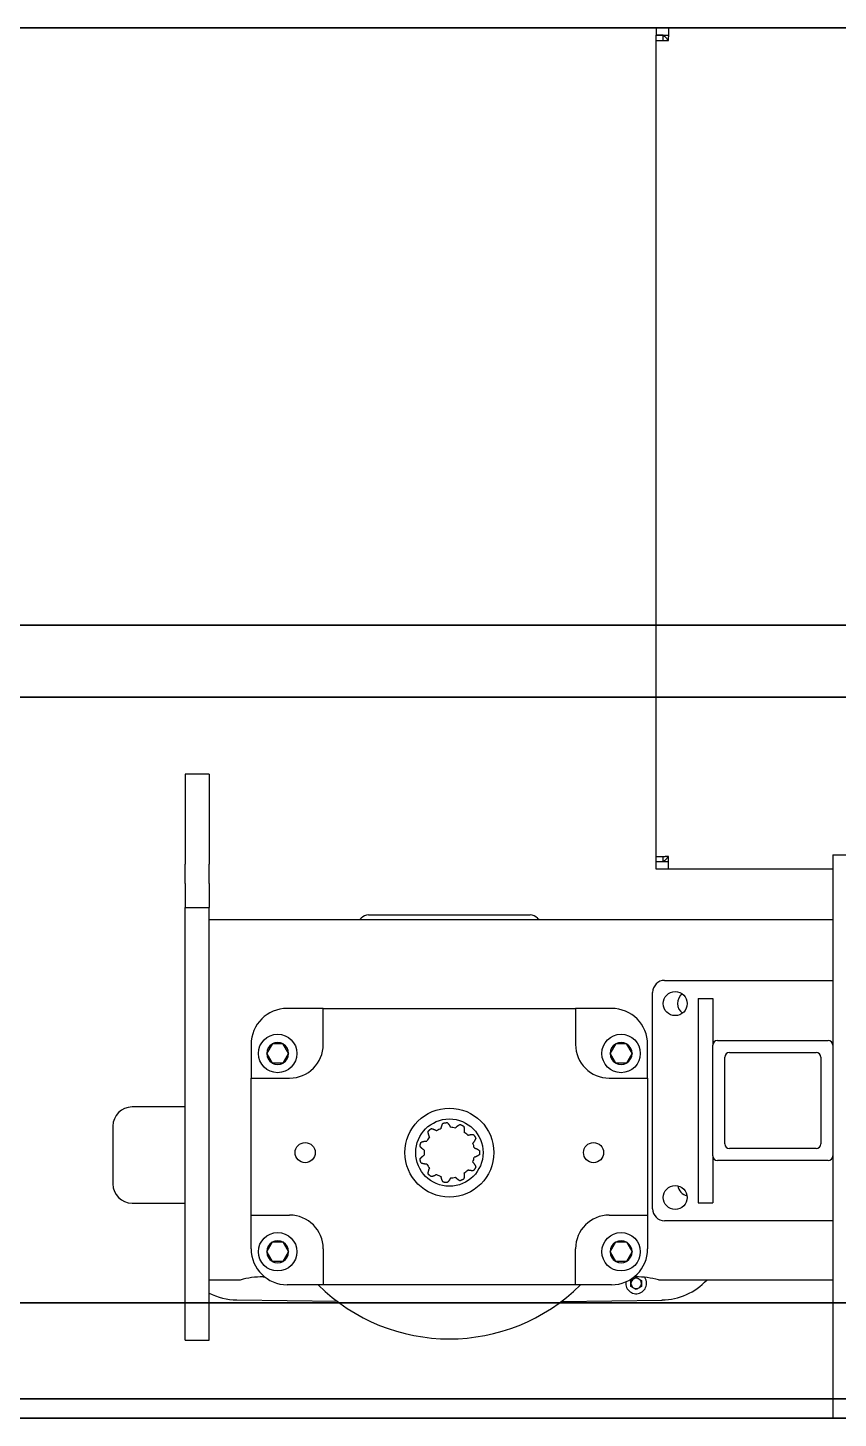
# Model space of a CAD drawing. Extents: x -599358 to 2865263, y -1062760 to 486533.
# Drawn here: x 1913921 to 1914287, y -664039 to -663410 of the extents above; entities that cross this region are included whole.
import ezdxf

# ---------------------------------------------------------------- set-up
doc = ezdxf.new("R2010")
doc.units = 0
doc.linetypes.add('DASH', pattern=[0.35, 0.25, -0.1])
for name, color, linetype in [('A-LIN-V', 9, 'Continuous'), ('N010122-0000118_', 7, 'Continuous'), ('N040301-0000177_', 7, 'Continuous'), ('N040413-0000113_', 7, 'Continuous'), ('N080101-0000117', 7, 'Continuous'), ('N080101-0000135', 7, 'Continuous'), ('N080101-0000141', 7, 'Continuous'), ('N090101-0000018_', 7, 'Continuous'), ('N090104-0000007_', 7, 'Continuous'), ('主', 7, 'Continuous'), ('主梁佹爮鏉', 7, 'Continuous'), ('取电臂1', 7, 'Continuous'), ('取电臂2', 7, 'Continuous'), ('取电臂配件1', 7, 'Continuous')]:
    doc.layers.add(name, color=color, linetype=linetype)

# ---------------------------------------------------------------- blocks, each defined once
blk = doc.blocks.new('23423wer')
at = {"color": 1, "linetype": 'DASH'}
blk.add_line((-1667421.02, 542339.9), (-1674651.93, 542339.9), dxfattribs=at)
at = {"layer": 'A-LIN-V', "color": 1}
for p, q in [((-1674651.93, 542141.1), (-1670089.58, 542141.1)), ((-1671851.37, 542117.1), (-1674651.93, 542117.1)), ((-1667588.3, 541915.5), (-1674651.93, 541915.5)), ((-1674651.93, 541883.5), (-1672256.29, 541883.5)), ((-1668701.94, 541877.1), (-1674651.93, 541877.1))]:
    blk.add_line(p, q, dxfattribs=at)
at = {"layer": 'N010122-0000118_', "color": 1, "linetype": 'Continuous'}
for p, q in [((-1672921.76, 542001.64), (-1672923.54, 541998.56)), ((-1672921.76, 542001.64), (-1672921.73, 542001.7)), ((-1672921.73, 542001.7), (-1672921.65, 542001.7)), ((-1672918.1, 542001.7), (-1672921.65, 542001.7)), ((-1672918.1, 542001.7), (-1672918.03, 542001.7)), ((-1672918.03, 542001.7), (-1672918, 542001.64)), ((-1672916.22, 541998.56), (-1672918, 542001.64)), ((-1672807.45, 542001.64), (-1672809.22, 541998.56)), ((-1672807.45, 542001.64), (-1672807.41, 542001.7)), ((-1672807.41, 542001.7), (-1672807.34, 542001.7)), ((-1672803.79, 542001.7), (-1672807.34, 542001.7)), ((-1672803.79, 542001.7), (-1672803.72, 542001.7)), ((-1672803.72, 542001.7), (-1672803.68, 542001.64)), ((-1672801.9, 541998.56), (-1672803.68, 542001.64)), ((-1672923.57, 541998.5), (-1672923.54, 541998.56)), ((-1672923.54, 541998.44), (-1672923.57, 541998.5)), ((-1672923.54, 541998.44), (-1672921.76, 541995.36)), ((-1672921.73, 541995.3), (-1672921.76, 541995.36)), ((-1672921.65, 541995.3), (-1672921.73, 541995.3)), ((-1672918.03, 541995.3), (-1672918.1, 541995.3)), ((-1672918, 541995.36), (-1672918.03, 541995.3)), ((-1672918, 541995.36), (-1672916.22, 541998.44)), ((-1672916.22, 541998.56), (-1672916.18, 541998.5)), ((-1672916.18, 541998.5), (-1672916.22, 541998.44)), ((-1672809.26, 541998.5), (-1672809.22, 541998.56)), ((-1672809.22, 541998.44), (-1672809.26, 541998.5)), ((-1672809.22, 541998.44), (-1672807.45, 541995.36)), ((-1672807.41, 541995.3), (-1672807.45, 541995.36)), ((-1672807.34, 541995.3), (-1672807.41, 541995.3)), ((-1672803.72, 541995.3), (-1672803.79, 541995.3)), ((-1672803.68, 541995.36), (-1672803.72, 541995.3)), ((-1672803.68, 541995.36), (-1672801.9, 541998.44)), ((-1672801.9, 541998.56), (-1672801.87, 541998.5)), ((-1672801.87, 541998.5), (-1672801.9, 541998.44)), ((-1672921.76, 541935.64), (-1672923.54, 541932.56)), ((-1672921.76, 541935.64), (-1672921.73, 541935.7)), ((-1672921.73, 541935.7), (-1672921.65, 541935.7)), ((-1672918.1, 541935.7), (-1672921.65, 541935.7)), ((-1672918.1, 541935.7), (-1672918.03, 541935.7)), ((-1672918.03, 541935.7), (-1672918, 541935.64)), ((-1672916.22, 541932.56), (-1672918, 541935.64)), ((-1672807.45, 541935.64), (-1672809.22, 541932.56)), ((-1672807.45, 541935.64), (-1672807.41, 541935.7)), ((-1672807.41, 541935.7), (-1672807.34, 541935.7)), ((-1672803.79, 541935.7), (-1672807.34, 541935.7)), ((-1672803.79, 541935.7), (-1672803.72, 541935.7)), ((-1672803.72, 541935.7), (-1672803.68, 541935.64)), ((-1672801.9, 541932.56), (-1672803.68, 541935.64)), ((-1672923.57, 541932.5), (-1672923.54, 541932.56)), ((-1672923.54, 541932.44), (-1672923.57, 541932.5)), ((-1672923.54, 541932.44), (-1672921.76, 541929.36)), ((-1672918, 541929.36), (-1672916.22, 541932.44)), ((-1672916.22, 541932.56), (-1672916.18, 541932.5)), ((-1672916.18, 541932.5), (-1672916.22, 541932.44)), ((-1672809.26, 541932.5), (-1672809.22, 541932.56)), ((-1672809.22, 541932.44), (-1672809.26, 541932.5)), ((-1672809.22, 541932.44), (-1672807.45, 541929.36)), ((-1672803.68, 541929.36), (-1672801.9, 541932.44)), ((-1672801.9, 541932.56), (-1672801.87, 541932.5)), ((-1672801.87, 541932.5), (-1672801.9, 541932.44)), ((-1672921.73, 541929.3), (-1672921.76, 541929.36)), ((-1672921.65, 541929.3), (-1672921.73, 541929.3)), ((-1672918.03, 541929.3), (-1672918.1, 541929.3)), ((-1672918, 541929.36), (-1672918.03, 541929.3)), ((-1672807.41, 541929.3), (-1672807.45, 541929.36)), ((-1672807.34, 541929.3), (-1672807.41, 541929.3)), ((-1672803.72, 541929.3), (-1672803.79, 541929.3)), ((-1672803.68, 541929.36), (-1672803.72, 541929.3))]:
    blk.add_line(p, q, dxfattribs=at)
for centre in [(-1672919.88, 541998.5), (-1672805.56, 541998.5), (-1672919.88, 541932.5), (-1672805.56, 541932.5)]:
    blk.add_circle(centre, 6.4, dxfattribs=at)
for centre, radius, start, end in [((-1672919.88, 541998.5), 3.66, 120.9642, 179.0358), ((-1672919.88, 541998.5), 3.66, 60.9642, 119.0358), ((-1672919.88, 541998.5), 3.66, 0.9642, 59.0358), ((-1672805.56, 541998.5), 3.66, 120.9642, 179.0358), ((-1672805.56, 541998.5), 3.66, 60.9642, 119.0358), ((-1672805.56, 541998.5), 3.66, 0.9642, 59.0358), ((-1672919.88, 541998.5), 3.66, 180.9642, 239.0358), ((-1672919.88, 541998.5), 3.66, 240.9642, 299.0358), ((-1672919.88, 541118.05), 877.25, 89.88398, 90.11602), ((-1672919.88, 541998.5), 3.66, 300.9642, 359.0358), ((-1672805.56, 541998.5), 3.66, 180.9642, 239.0358), ((-1672805.56, 541998.5), 3.66, 240.9642, 299.0358), ((-1672805.56, 541118.05), 877.25, 89.88398, 90.11602), ((-1672805.56, 541998.5), 3.66, 300.9642, 359.0358), ((-1672919.88, 541932.5), 3.66, 120.9642, 179.0358), ((-1672919.88, 541932.5), 3.66, 60.9642, 119.0358), ((-1672919.88, 541932.5), 3.66, 0.9642, 59.0358), ((-1672805.56, 541932.5), 3.66, 120.9642, 179.0358), ((-1672805.56, 541932.5), 3.66, 60.9642, 119.0358), ((-1672805.56, 541932.5), 3.66, 0.9642, 59.0358), ((-1672919.88, 541932.5), 3.66, 180.9642, 239.0358), ((-1672919.88, 541932.5), 3.66, 300.9642, 359.0358), ((-1672805.56, 541932.5), 3.66, 180.9642, 239.0358), ((-1672805.56, 541932.5), 3.66, 300.9642, 359.0358), ((-1672919.88, 541932.5), 3.66, 240.9642, 299.0358), ((-1672919.88, 541052.05), 877.25, 89.88398, 90.11602), ((-1672805.56, 541932.5), 3.66, 240.9642, 299.0358), ((-1672805.56, 541052.05), 877.25, 89.88398, 90.11602)]:
    blk.add_arc(centre, radius, start, end, dxfattribs=at)
at = {"layer": 'N040301-0000177_', "color": 1, "linetype": 'Continuous'}
for p, q in [((-1672950.72, 542091.5), (-1672950.72, 542061.5)), ((-1672942.72, 542091.5), (-1672950.72, 542091.5)), ((-1672942.72, 542091.5), (-1672942.72, 542061.5)), ((-1672950.72, 542055.1), (-1672950.72, 542061.5)), ((-1672942.72, 542055.1), (-1672942.72, 542061.5)), ((-1672950.72, 542055.1), (-1672950.72, 542047.1)), ((-1672942.72, 542055.1), (-1672942.72, 542047.1)), ((-1672950.72, 542039.1), (-1672950.72, 542047.1)), ((-1672950.72, 542047.1), (-1672942.72, 542047.1)), ((-1672942.72, 542039.1), (-1672942.72, 542047.1)), ((-1672950.72, 541911.1), (-1672950.72, 542039.1)), ((-1672942.72, 542035.53), (-1672942.72, 542039.1)), ((-1672942.72, 541911.1), (-1672942.72, 541930.67)), ((-1672950.72, 541903.1), (-1672950.72, 541911.1)), ((-1672942.72, 541903.1), (-1672942.72, 541911.1)), ((-1672950.72, 541903.1), (-1672942.72, 541903.1))]:
    blk.add_line(p, q, dxfattribs=at)
at = {"layer": 'N040413-0000113_', "color": 1, "linetype": 'Continuous'}
for p, q in [((-1672942.72, 542043.1), (-1672735.06, 542043.1)), ((-1672942.72, 542027.1), (-1672942.72, 542035.53)), ((-1672942.72, 541939.1), (-1672942.72, 542027.1)), ((-1672942.72, 541930.67), (-1672942.72, 541939.1)), ((-1672942.72, 541923.1), (-1672932.35, 541923.1)), ((-1672924.72, 541924.11), (-1672924.19, 541924.11)), ((-1672801.25, 541924.11), (-1672800.72, 541924.11)), ((-1672793.09, 541923.1), (-1672735.06, 541923.1))]:
    blk.add_line(p, q, dxfattribs=at)
for centre, radius, start, end in [((-1672782.72, 542015.1), 4.04, 127.2712, 232.8194), ((-1672782.72, 541955.1), 4.04, 188.8118, 257.672), ((-1672925.18, 541898.33), 25.78, 88.9683, 106.1394), ((-1672800.26, 541898.28), 25.84, 73.8783, 91.014)]:
    blk.add_arc(centre, radius, start, end, dxfattribs=at)
at = {"layer": 'N080101-0000117', "color": 1, "linetype": 'Continuous'}
for p, q in [((-1672950.72, 541980.7), (-1672968.32, 541980.7)), ((-1672974.72, 541974.3), (-1672974.72, 541955.1)), ((-1672968.32, 541948.7), (-1672950.72, 541948.7))]:
    blk.add_line(p, q, dxfattribs=at)
for centre, start, end in [((-1672968.32, 541974.3), 90, 180), ((-1672968.32, 541955.1), 180, 270)]:
    blk.add_arc(centre, 6.4, start, end, dxfattribs=at)
at = {"layer": 'N080101-0000135', "color": 1, "linetype": 'Continuous'}
for p, q in [((-1672793.92, 542339.9), (-1672793.92, 542337.5)), ((-1672793.92, 542339.9), (-1672789.73, 542339.9)), ((-1672789.73, 542339.9), (-1672789.73, 542336.91)), ((-1672789.73, 542339.9), (-1672278.11, 542339.9)), ((-1672791.52, 542337.5), (-1672793.92, 542337.5)), ((-1672793.92, 542337.5), (-1672789.73, 542337.5)), ((-1672793.92, 542335.71), (-1672793.92, 542337.5)), ((-1672793.92, 542335.71), (-1672790.93, 542335.71)), ((-1672793.92, 542064.09), (-1672793.92, 542335.71)), ((-1672791.52, 542335.71), (-1672791.52, 542337.5)), ((-1672790.93, 542336.91), (-1672789.73, 542335.71)), ((-1672789.73, 542335.71), (-1672790.93, 542336.91)), ((-1672790.93, 542335.71), (-1672789.73, 542335.71)), ((-1672789.73, 542335.71), (-1672789.73, 542336.91)), ((-1672793.92, 542064.09), (-1672790.93, 542064.09)), ((-1672793.92, 542062.3), (-1672793.92, 542064.09)), ((-1672791.52, 542062.3), (-1672793.92, 542062.3)), ((-1672793.92, 542059.9), (-1672793.92, 542062.3)), ((-1672789.73, 542062.3), (-1672793.92, 542062.3)), ((-1672789.73, 542059.9), (-1672793.92, 542059.9)), ((-1672791.52, 542062.3), (-1672791.52, 542064.09)), ((-1672790.93, 542062.89), (-1672789.73, 542064.09)), ((-1672789.73, 542064.09), (-1672790.93, 542064.09)), ((-1672790.93, 542062.89), (-1672789.73, 542064.09)), ((-1672789.73, 542062.89), (-1672789.73, 542064.09)), ((-1672789.73, 542059.9), (-1672789.73, 542062.89)), ((-1672735.06, 542059.9), (-1672789.73, 542059.9))]:
    blk.add_line(p, q, dxfattribs=at)
for points in [[(-1672790.93, 542336.91), (-1672791.09, 542337.01), (-1672791.24, 542337.1), (-1672791.46, 542337.3), (-1672791.52, 542337.39), (-1672791.52, 542337.49)], [(-1672791.51, 542337.5), (-1672791.42, 542337.5), (-1672791.32, 542337.43), (-1672791.13, 542337.22), (-1672791.03, 542337.06), (-1672790.93, 542336.91)], [(-1672791.52, 542062.3), (-1672791.52, 542062.4), (-1672791.46, 542062.5), (-1672791.24, 542062.69), (-1672791.09, 542062.79), (-1672790.93, 542062.89)], [(-1672790.93, 542062.89), (-1672791.03, 542062.73), (-1672791.13, 542062.58), (-1672791.32, 542062.36), (-1672791.42, 542062.3), (-1672791.51, 542062.3)]]:
    blk.add_open_spline(points, degree=3, knots=[0, 0, 0, 0, 0.5, 0.5, 1, 1, 1, 1], dxfattribs=at)
at = {"layer": 'N080101-0000141', "color": 1, "linetype": 'Continuous'}
for p, q in [((-1672892.56, 542043.1), (-1672892.06, 542043.59)), ((-1672889.62, 542044.61), (-1672882.03, 542044.61)), ((-1672882.03, 542044.61), (-1672843.41, 542044.61)), ((-1672843.41, 542044.61), (-1672835.82, 542044.61)), ((-1672833.38, 542043.59), (-1672832.88, 542043.1)), ((-1672802.27, 541922.97), (-1672800.54, 541923.96)), ((-1672802.27, 541920.97), (-1672802.27, 541922.97)), ((-1672800.54, 541923.96), (-1672798.81, 541922.97)), ((-1672798.81, 541922.97), (-1672798.81, 541920.97)), ((-1672899.99, 541915.95), (-1672933.5, 541916.44)), ((-1672825.45, 541915.95), (-1672791.94, 541916.44)), ((-1672800.54, 541919.98), (-1672802.27, 541920.97)), ((-1672798.81, 541920.97), (-1672800.54, 541919.98))]:
    blk.add_line(p, q, dxfattribs=at)
for centre, radius, start, end in [((-1672889.62, 542041.15), 3.45, 90, 135), ((-1672835.82, 542041.15), 3.45, 45, 90), ((-1672800.54, 541921.97), 3.45, 171.4397, 0), ((-1672800.54, 541921.97), 1.73, 120, 180), ((-1672800.54, 541921.97), 1.73, 180, 240), ((-1672800.54, 541921.97), 1.73, 60, 120), ((-1672800.54, 541921.97), 1.73, 360, 60), ((-1672800.54, 541921.97), 1.73, 300, 360), ((-1672800.54, 541921.97), 3.45, 0, 34.3129), ((-1672792.25, 541937.17), 20.73, 270.8451, 317.2386), ((-1672933.19, 541937.17), 20.73, 242.6355, 269.1549), ((-1672800.54, 541921.97), 1.73, 240, 300)]:
    blk.add_arc(centre, radius, start, end, dxfattribs=at)
at = {"layer": 'N090101-0000018_', "color": 1, "linetype": 'Continuous'}
blk.add_circle((-1672862.72, 541965.5), 11.2, dxfattribs=at)
for radius, start, end in [(8.43, 108.9041, 120.1868), (8.43, 76.1768, 87.4596), (8.43, 43.4495, 54.7323), (8.43, 141.6313, 152.9141), (8.43, 10.7223, 22.005), (8.43, 174.3586, 185.6414), (8.43, 337.995, 349.2777), (8.43, 207.0859, 218.3687), (8.43, 239.8132, 251.0959), (8.43, 305.2677, 316.5505), (8.43, 272.5404, 283.8232), (62, 225.2087, 314.7913)]:
    blk.add_arc((-1672862.72, 541965.5), radius, start, end, dxfattribs=at)
for points, knots in [([(-1672869.33, 541970.73), (-1672869.34, 541970.76), (-1672869.38, 541970.83), (-1672869.42, 541970.94), (-1672869.47, 541971.05), (-1672869.51, 541971.16), (-1672869.55, 541971.29), (-1672869.59, 541971.41), (-1672869.62, 541971.52), (-1672869.65, 541971.61), (-1672869.66, 541971.68), (-1672869.68, 541971.76), (-1672869.7, 541971.83), (-1672869.71, 541971.91), (-1672869.73, 541971.99), (-1672869.74, 541972.08), (-1672869.76, 541972.16), (-1672869.77, 541972.25), (-1672869.78, 541972.33), (-1672869.8, 541972.46), (-1672869.79, 541972.61), (-1672869.68, 541972.72), (-1672869.61, 541972.79), (-1672869.56, 541972.84), (-1672869.5, 541972.89), (-1672869.45, 541972.94), (-1672869.39, 541972.98), (-1672869.34, 541973.03), (-1672869.31, 541973.06), (-1672869.29, 541973.08)], [0, 0, 0, 0, 0.043667, 0.086696, 0.132113, 0.179919, 0.230113, 0.282695, 0.329053, 0.357251, 0.386045, 0.415437, 0.445425, 0.476011, 0.507194, 0.538974, 0.571351, 0.604325, 0.637896, 0.672065, 0.749153, 0.806943, 0.834829, 0.862715, 0.890601, 0.918487, 0.946373, 0.974259, 1, 1, 1, 1]), ([(-1672869.29, 541973.08), (-1672869.27, 541973.09), (-1672869.23, 541973.13), (-1672869.17, 541973.18), (-1672869.12, 541973.22), (-1672869.06, 541973.27), (-1672869, 541973.32), (-1672868.95, 541973.36), (-1672868.86, 541973.43), (-1672868.74, 541973.51), (-1672868.58, 541973.49), (-1672868.47, 541973.45), (-1672868.38, 541973.43), (-1672868.3, 541973.4), (-1672868.22, 541973.38), (-1672868.14, 541973.35), (-1672868.06, 541973.33), (-1672867.99, 541973.3), (-1672867.91, 541973.27), (-1672867.84, 541973.25), (-1672867.77, 541973.22), (-1672867.69, 541973.18), (-1672867.58, 541973.13), (-1672867.46, 541973.08), (-1672867.35, 541973.02), (-1672867.24, 541972.96), (-1672867.13, 541972.9), (-1672867.04, 541972.84), (-1672866.98, 541972.8), (-1672866.96, 541972.78)], [0, 0, 0, 0, 0.030031, 0.057917, 0.085803, 0.113689, 0.141575, 0.169461, 0.197347, 0.264587, 0.333231, 0.367307, 0.400787, 0.433669, 0.465954, 0.497642, 0.528733, 0.559227, 0.589124, 0.618424, 0.647126, 0.675232, 0.72555, 0.777765, 0.827592, 0.87503, 0.920079, 0.96274, 1, 1, 1, 1]), ([(-1672865.45, 541973.47), (-1672865.45, 541973.51), (-1672865.44, 541973.58), (-1672865.42, 541973.7), (-1672865.4, 541973.81), (-1672865.37, 541973.94), (-1672865.34, 541974.06), (-1672865.3, 541974.19), (-1672865.27, 541974.3), (-1672865.24, 541974.38), (-1672865.22, 541974.45), (-1672865.19, 541974.53), (-1672865.16, 541974.6), (-1672865.14, 541974.68), (-1672865.1, 541974.75), (-1672865.07, 541974.83), (-1672865.04, 541974.91), (-1672865, 541974.98), (-1672864.96, 541975.06), (-1672864.91, 541975.18), (-1672864.82, 541975.3), (-1672864.67, 541975.34), (-1672864.58, 541975.35), (-1672864.5, 541975.37), (-1672864.43, 541975.38), (-1672864.36, 541975.39), (-1672864.29, 541975.4), (-1672864.22, 541975.41), (-1672864.17, 541975.42), (-1672864.15, 541975.42)], [0, 0, 0, 0, 0.043667, 0.086696, 0.132113, 0.179919, 0.230113, 0.282695, 0.329053, 0.357251, 0.386045, 0.415437, 0.445425, 0.476011, 0.507194, 0.538974, 0.571351, 0.604325, 0.637896, 0.672065, 0.749153, 0.806943, 0.834829, 0.862715, 0.890601, 0.918487, 0.946373, 0.974259, 1, 1, 1, 1]), ([(-1672864.15, 541975.42), (-1672864.12, 541975.43), (-1672864.07, 541975.44), (-1672864, 541975.45), (-1672863.92, 541975.45), (-1672863.85, 541975.46), (-1672863.78, 541975.47), (-1672863.71, 541975.48), (-1672863.6, 541975.49), (-1672863.45, 541975.49), (-1672863.33, 541975.39), (-1672863.26, 541975.3), (-1672863.2, 541975.23), (-1672863.14, 541975.17), (-1672863.09, 541975.1), (-1672863.03, 541975.04), (-1672862.98, 541974.97), (-1672862.93, 541974.91), (-1672862.89, 541974.85), (-1672862.84, 541974.79), (-1672862.8, 541974.72), (-1672862.74, 541974.65), (-1672862.68, 541974.55), (-1672862.61, 541974.44), (-1672862.55, 541974.32), (-1672862.49, 541974.21), (-1672862.43, 541974.11), (-1672862.39, 541974.01), (-1672862.36, 541973.95), (-1672862.35, 541973.91)], [0, 0, 0, 0, 0.030031, 0.057917, 0.085803, 0.113689, 0.141575, 0.169461, 0.197347, 0.264587, 0.333231, 0.367307, 0.400787, 0.433669, 0.465954, 0.497642, 0.528733, 0.559227, 0.589124, 0.618424, 0.647126, 0.675232, 0.72555, 0.777765, 0.827592, 0.87503, 0.920079, 0.96274, 1, 1, 1, 1]), ([(-1672860.71, 541973.68), (-1672860.68, 541973.71), (-1672860.63, 541973.77), (-1672860.56, 541973.85), (-1672860.48, 541973.94), (-1672860.39, 541974.03), (-1672860.29, 541974.12), (-1672860.19, 541974.21), (-1672860.11, 541974.28), (-1672860.04, 541974.34), (-1672859.98, 541974.38), (-1672859.92, 541974.43), (-1672859.85, 541974.48), (-1672859.79, 541974.52), (-1672859.72, 541974.57), (-1672859.65, 541974.62), (-1672859.58, 541974.66), (-1672859.51, 541974.71), (-1672859.43, 541974.76), (-1672859.33, 541974.83), (-1672859.18, 541974.88), (-1672859.04, 541974.83), (-1672858.95, 541974.79), (-1672858.88, 541974.76), (-1672858.82, 541974.74), (-1672858.75, 541974.71), (-1672858.68, 541974.68), (-1672858.62, 541974.65), (-1672858.57, 541974.63), (-1672858.55, 541974.62)], [0, 0, 0, 0, 0.043667, 0.086696, 0.132113, 0.179919, 0.230113, 0.282695, 0.329053, 0.357251, 0.386045, 0.415437, 0.445425, 0.476011, 0.507194, 0.538974, 0.571351, 0.604325, 0.637896, 0.672065, 0.749153, 0.806943, 0.834829, 0.862715, 0.890601, 0.918487, 0.946373, 0.974259, 1, 1, 1, 1]), ([(-1672858.55, 541974.62), (-1672858.53, 541974.61), (-1672858.48, 541974.59), (-1672858.42, 541974.56), (-1672858.35, 541974.53), (-1672858.28, 541974.49), (-1672858.22, 541974.46), (-1672858.15, 541974.43), (-1672858.06, 541974.38), (-1672857.93, 541974.3), (-1672857.89, 541974.15), (-1672857.87, 541974.03), (-1672857.86, 541973.94), (-1672857.85, 541973.86), (-1672857.83, 541973.77), (-1672857.83, 541973.69), (-1672857.82, 541973.61), (-1672857.81, 541973.53), (-1672857.8, 541973.45), (-1672857.8, 541973.38), (-1672857.8, 541973.3), (-1672857.79, 541973.21), (-1672857.79, 541973.09), (-1672857.8, 541972.96), (-1672857.8, 541972.83), (-1672857.81, 541972.7), (-1672857.82, 541972.59), (-1672857.84, 541972.48), (-1672857.85, 541972.41), (-1672857.86, 541972.38)], [0, 0, 0, 0, 0.030031, 0.057917, 0.085803, 0.113689, 0.141575, 0.169461, 0.197347, 0.264587, 0.333231, 0.367307, 0.400787, 0.433669, 0.465954, 0.497642, 0.528733, 0.559227, 0.589124, 0.618424, 0.647126, 0.675232, 0.72555, 0.777765, 0.827592, 0.87503, 0.920079, 0.96274, 1, 1, 1, 1]), ([(-1672871.11, 541966.33), (-1672871.14, 541966.35), (-1672871.2, 541966.39), (-1672871.3, 541966.45), (-1672871.4, 541966.52), (-1672871.5, 541966.59), (-1672871.6, 541966.67), (-1672871.7, 541966.76), (-1672871.78, 541966.83), (-1672871.85, 541966.89), (-1672871.91, 541966.95), (-1672871.96, 541967), (-1672872.02, 541967.06), (-1672872.07, 541967.11), (-1672872.13, 541967.17), (-1672872.18, 541967.23), (-1672872.24, 541967.3), (-1672872.3, 541967.36), (-1672872.35, 541967.43), (-1672872.44, 541967.53), (-1672872.51, 541967.66), (-1672872.48, 541967.81), (-1672872.46, 541967.9), (-1672872.44, 541967.98), (-1672872.42, 541968.05), (-1672872.4, 541968.12), (-1672872.38, 541968.19), (-1672872.36, 541968.26), (-1672872.35, 541968.3), (-1672872.34, 541968.32)], [0, 0, 0, 0, 0.043667, 0.086696, 0.132113, 0.179919, 0.230113, 0.282695, 0.329053, 0.357251, 0.386045, 0.415437, 0.445425, 0.476011, 0.507194, 0.538974, 0.571351, 0.604325, 0.637896, 0.672065, 0.749153, 0.806943, 0.834829, 0.862715, 0.890601, 0.918487, 0.946373, 0.974259, 1, 1, 1, 1]), ([(-1672872.34, 541968.32), (-1672872.34, 541968.35), (-1672872.32, 541968.4), (-1672872.3, 541968.47), (-1672872.28, 541968.54), (-1672872.26, 541968.61), (-1672872.23, 541968.68), (-1672872.21, 541968.75), (-1672872.18, 541968.85), (-1672872.11, 541968.98), (-1672871.97, 541969.05), (-1672871.86, 541969.08), (-1672871.77, 541969.11), (-1672871.69, 541969.13), (-1672871.61, 541969.16), (-1672871.53, 541969.18), (-1672871.45, 541969.2), (-1672871.37, 541969.21), (-1672871.29, 541969.23), (-1672871.22, 541969.25), (-1672871.15, 541969.26), (-1672871.05, 541969.28), (-1672870.94, 541969.29), (-1672870.81, 541969.31), (-1672870.68, 541969.32), (-1672870.55, 541969.33), (-1672870.43, 541969.34), (-1672870.33, 541969.34), (-1672870.26, 541969.33), (-1672870.22, 541969.33)], [0, 0, 0, 0, 0.030031, 0.057917, 0.085803, 0.113689, 0.141575, 0.169461, 0.197347, 0.264587, 0.333231, 0.367307, 0.400787, 0.433669, 0.465954, 0.497642, 0.528733, 0.559227, 0.589124, 0.618424, 0.647126, 0.675232, 0.72555, 0.777765, 0.827592, 0.87503, 0.920079, 0.96274, 1, 1, 1, 1]), ([(-1672856.6, 541971.29), (-1672856.57, 541971.3), (-1672856.49, 541971.33), (-1672856.38, 541971.36), (-1672856.27, 541971.39), (-1672856.14, 541971.41), (-1672856.02, 541971.44), (-1672855.89, 541971.46), (-1672855.78, 541971.47), (-1672855.69, 541971.48), (-1672855.61, 541971.49), (-1672855.53, 541971.5), (-1672855.46, 541971.5), (-1672855.38, 541971.51), (-1672855.29, 541971.51), (-1672855.21, 541971.51), (-1672855.12, 541971.51), (-1672855.04, 541971.51), (-1672854.95, 541971.51), (-1672854.82, 541971.51), (-1672854.67, 541971.48), (-1672854.58, 541971.36), (-1672854.53, 541971.28), (-1672854.48, 541971.22), (-1672854.44, 541971.16), (-1672854.4, 541971.1), (-1672854.36, 541971.04), (-1672854.32, 541970.98), (-1672854.3, 541970.94), (-1672854.28, 541970.92)], [0, 0, 0, 0, 0.043667, 0.086696, 0.132113, 0.179919, 0.230113, 0.282695, 0.329053, 0.357251, 0.386045, 0.415437, 0.445425, 0.476011, 0.507194, 0.538974, 0.571351, 0.604325, 0.637896, 0.672065, 0.749153, 0.806943, 0.834829, 0.862715, 0.890601, 0.918487, 0.946373, 0.974259, 1, 1, 1, 1]), ([(-1672854.28, 541970.92), (-1672854.27, 541970.9), (-1672854.24, 541970.85), (-1672854.2, 541970.79), (-1672854.16, 541970.73), (-1672854.13, 541970.67), (-1672854.09, 541970.6), (-1672854.05, 541970.54), (-1672854, 541970.45), (-1672853.93, 541970.31), (-1672853.98, 541970.16), (-1672854.03, 541970.06), (-1672854.06, 541969.97), (-1672854.1, 541969.9), (-1672854.14, 541969.82), (-1672854.17, 541969.74), (-1672854.21, 541969.67), (-1672854.25, 541969.6), (-1672854.28, 541969.53), (-1672854.32, 541969.46), (-1672854.36, 541969.4), (-1672854.41, 541969.32), (-1672854.47, 541969.22), (-1672854.54, 541969.11), (-1672854.62, 541969.01), (-1672854.69, 541968.91), (-1672854.77, 541968.81), (-1672854.84, 541968.73), (-1672854.89, 541968.68), (-1672854.91, 541968.65)], [0, 0, 0, 0, 0.030031, 0.057917, 0.085803, 0.113689, 0.141575, 0.169461, 0.197347, 0.264587, 0.333231, 0.367307, 0.400787, 0.433669, 0.465954, 0.497642, 0.528733, 0.559227, 0.589124, 0.618424, 0.647126, 0.675232, 0.72555, 0.777765, 0.827592, 0.87503, 0.920079, 0.96274, 1, 1, 1, 1]), ([(-1672872.34, 541962.67), (-1672872.35, 541962.7), (-1672872.37, 541962.75), (-1672872.39, 541962.82), (-1672872.41, 541962.89), (-1672872.42, 541962.96), (-1672872.44, 541963.03), (-1672872.46, 541963.1), (-1672872.49, 541963.2), (-1672872.51, 541963.35), (-1672872.42, 541963.48), (-1672872.34, 541963.57), (-1672872.29, 541963.64), (-1672872.23, 541963.71), (-1672872.18, 541963.77), (-1672872.12, 541963.83), (-1672872.06, 541963.89), (-1672872.01, 541963.95), (-1672871.95, 541964), (-1672871.9, 541964.06), (-1672871.84, 541964.11), (-1672871.77, 541964.17), (-1672871.69, 541964.25), (-1672871.58, 541964.33), (-1672871.48, 541964.41), (-1672871.38, 541964.49), (-1672871.28, 541964.56), (-1672871.19, 541964.62), (-1672871.13, 541964.65), (-1672871.11, 541964.67)], [0, 0, 0, 0, 0.030031, 0.057917, 0.085803, 0.113689, 0.141575, 0.169461, 0.197347, 0.264587, 0.333231, 0.367307, 0.400787, 0.433669, 0.465954, 0.497642, 0.528733, 0.559227, 0.589124, 0.618424, 0.647126, 0.675232, 0.72555, 0.777765, 0.827592, 0.87503, 0.920079, 0.96274, 1, 1, 1, 1]), ([(-1672870.22, 541961.66), (-1672870.26, 541961.66), (-1672870.34, 541961.66), (-1672870.45, 541961.66), (-1672870.57, 541961.66), (-1672870.7, 541961.67), (-1672870.83, 541961.69), (-1672870.96, 541961.7), (-1672871.07, 541961.72), (-1672871.16, 541961.74), (-1672871.23, 541961.75), (-1672871.31, 541961.77), (-1672871.38, 541961.78), (-1672871.46, 541961.8), (-1672871.54, 541961.82), (-1672871.62, 541961.84), (-1672871.7, 541961.87), (-1672871.79, 541961.89), (-1672871.87, 541961.92), (-1672871.99, 541961.95), (-1672872.13, 541962.03), (-1672872.18, 541962.17), (-1672872.21, 541962.26), (-1672872.24, 541962.33), (-1672872.26, 541962.4), (-1672872.28, 541962.47), (-1672872.3, 541962.54), (-1672872.32, 541962.6), (-1672872.34, 541962.65), (-1672872.34, 541962.67)], [0, 0, 0, 0, 0.043667, 0.086696, 0.132113, 0.179919, 0.230113, 0.282695, 0.329053, 0.357251, 0.386045, 0.415437, 0.445425, 0.476011, 0.507194, 0.538974, 0.571351, 0.604325, 0.637896, 0.672065, 0.749153, 0.806943, 0.834829, 0.862715, 0.890601, 0.918487, 0.946373, 0.974259, 1, 1, 1, 1]), ([(-1672854.44, 541967.06), (-1672854.4, 541967.06), (-1672854.33, 541967.04), (-1672854.22, 541967), (-1672854.11, 541966.96), (-1672853.99, 541966.92), (-1672853.87, 541966.87), (-1672853.75, 541966.82), (-1672853.65, 541966.77), (-1672853.57, 541966.73), (-1672853.5, 541966.69), (-1672853.43, 541966.66), (-1672853.36, 541966.62), (-1672853.29, 541966.58), (-1672853.22, 541966.54), (-1672853.15, 541966.5), (-1672853.08, 541966.45), (-1672853.01, 541966.4), (-1672852.93, 541966.35), (-1672852.83, 541966.29), (-1672852.72, 541966.18), (-1672852.7, 541966.03), (-1672852.7, 541965.93), (-1672852.7, 541965.86), (-1672852.69, 541965.78), (-1672852.69, 541965.71), (-1672852.69, 541965.64), (-1672852.69, 541965.57), (-1672852.69, 541965.52), (-1672852.69, 541965.5)], [0, 0, 0, 0, 0.043667, 0.086696, 0.132113, 0.179919, 0.230113, 0.282695, 0.329053, 0.357251, 0.386045, 0.415437, 0.445425, 0.476011, 0.507194, 0.538974, 0.571351, 0.604325, 0.637896, 0.672065, 0.749153, 0.806943, 0.834829, 0.862715, 0.890601, 0.918487, 0.946373, 0.974259, 1, 1, 1, 1]), ([(-1672852.69, 541965.5), (-1672852.69, 541965.47), (-1672852.69, 541965.42), (-1672852.69, 541965.35), (-1672852.69, 541965.27), (-1672852.7, 541965.2), (-1672852.7, 541965.13), (-1672852.7, 541965.05), (-1672852.7, 541964.95), (-1672852.73, 541964.8), (-1672852.85, 541964.7), (-1672852.94, 541964.63), (-1672853.02, 541964.58), (-1672853.09, 541964.54), (-1672853.16, 541964.49), (-1672853.23, 541964.45), (-1672853.3, 541964.41), (-1672853.37, 541964.37), (-1672853.44, 541964.33), (-1672853.51, 541964.29), (-1672853.58, 541964.26), (-1672853.66, 541964.22), (-1672853.76, 541964.17), (-1672853.89, 541964.12), (-1672854.01, 541964.07), (-1672854.13, 541964.03), (-1672854.24, 541963.99), (-1672854.34, 541963.96), (-1672854.41, 541963.94), (-1672854.44, 541963.93)], [0, 0, 0, 0, 0.030031, 0.057917, 0.085803, 0.113689, 0.141575, 0.169461, 0.197347, 0.264587, 0.333231, 0.367307, 0.400787, 0.433669, 0.465954, 0.497642, 0.528733, 0.559227, 0.589124, 0.618424, 0.647126, 0.675232, 0.72555, 0.777765, 0.827592, 0.87503, 0.920079, 0.96274, 1, 1, 1, 1]), ([(-1672869.29, 541957.92), (-1672869.31, 541957.93), (-1672869.35, 541957.97), (-1672869.4, 541958.02), (-1672869.46, 541958.07), (-1672869.51, 541958.12), (-1672869.57, 541958.17), (-1672869.62, 541958.22), (-1672869.7, 541958.29), (-1672869.79, 541958.4), (-1672869.79, 541958.56), (-1672869.78, 541958.67), (-1672869.77, 541958.76), (-1672869.75, 541958.85), (-1672869.74, 541958.93), (-1672869.73, 541959.01), (-1672869.71, 541959.09), (-1672869.7, 541959.17), (-1672869.68, 541959.25), (-1672869.66, 541959.32), (-1672869.64, 541959.4), (-1672869.62, 541959.49), (-1672869.59, 541959.6), (-1672869.55, 541959.73), (-1672869.51, 541959.85), (-1672869.46, 541959.97), (-1672869.42, 541960.07), (-1672869.37, 541960.17), (-1672869.34, 541960.24), (-1672869.33, 541960.27)], [0, 0, 0, 0, 0.030031, 0.057917, 0.085803, 0.113689, 0.141575, 0.169461, 0.197347, 0.264587, 0.333231, 0.367307, 0.400787, 0.433669, 0.465954, 0.497642, 0.528733, 0.559227, 0.589124, 0.618424, 0.647126, 0.675232, 0.72555, 0.777765, 0.827592, 0.87503, 0.920079, 0.96274, 1, 1, 1, 1]), ([(-1672866.96, 541958.21), (-1672866.99, 541958.19), (-1672867.05, 541958.15), (-1672867.15, 541958.09), (-1672867.25, 541958.03), (-1672867.36, 541957.97), (-1672867.48, 541957.91), (-1672867.6, 541957.85), (-1672867.7, 541957.81), (-1672867.78, 541957.77), (-1672867.85, 541957.74), (-1672867.93, 541957.72), (-1672868, 541957.69), (-1672868.08, 541957.66), (-1672868.15, 541957.64), (-1672868.23, 541957.61), (-1672868.31, 541957.59), (-1672868.4, 541957.56), (-1672868.48, 541957.54), (-1672868.6, 541957.5), (-1672868.76, 541957.49), (-1672868.88, 541957.58), (-1672868.95, 541957.64), (-1672869.01, 541957.69), (-1672869.07, 541957.73), (-1672869.13, 541957.78), (-1672869.18, 541957.83), (-1672869.24, 541957.87), (-1672869.27, 541957.9), (-1672869.29, 541957.92)], [0, 0, 0, 0, 0.043667, 0.086696, 0.132113, 0.179919, 0.230113, 0.282695, 0.329053, 0.357251, 0.386045, 0.415437, 0.445425, 0.476011, 0.507194, 0.538974, 0.571351, 0.604325, 0.637896, 0.672065, 0.749153, 0.806943, 0.834829, 0.862715, 0.890601, 0.918487, 0.946373, 0.974259, 1, 1, 1, 1]), ([(-1672857.86, 541958.62), (-1672857.85, 541958.58), (-1672857.84, 541958.51), (-1672857.82, 541958.39), (-1672857.81, 541958.27), (-1672857.8, 541958.15), (-1672857.8, 541958.01), (-1672857.79, 541957.88), (-1672857.79, 541957.77), (-1672857.8, 541957.68), (-1672857.8, 541957.61), (-1672857.81, 541957.53), (-1672857.81, 541957.45), (-1672857.82, 541957.37), (-1672857.83, 541957.29), (-1672857.84, 541957.21), (-1672857.85, 541957.12), (-1672857.86, 541957.04), (-1672857.88, 541956.95), (-1672857.89, 541956.83), (-1672857.95, 541956.68), (-1672858.08, 541956.61), (-1672858.16, 541956.56), (-1672858.23, 541956.53), (-1672858.29, 541956.5), (-1672858.36, 541956.46), (-1672858.43, 541956.43), (-1672858.49, 541956.4), (-1672858.53, 541956.38), (-1672858.55, 541956.37)], [0, 0, 0, 0, 0.043667, 0.086696, 0.132113, 0.179919, 0.230113, 0.282695, 0.329053, 0.357251, 0.386045, 0.415437, 0.445425, 0.476011, 0.507194, 0.538974, 0.571351, 0.604325, 0.637896, 0.672065, 0.749153, 0.806943, 0.834829, 0.862715, 0.890601, 0.918487, 0.946373, 0.974259, 1, 1, 1, 1]), ([(-1672854.28, 541960.07), (-1672854.3, 541960.05), (-1672854.32, 541960.01), (-1672854.37, 541959.95), (-1672854.41, 541959.89), (-1672854.45, 541959.83), (-1672854.49, 541959.77), (-1672854.53, 541959.71), (-1672854.59, 541959.62), (-1672854.69, 541959.51), (-1672854.85, 541959.48), (-1672854.96, 541959.48), (-1672855.05, 541959.48), (-1672855.14, 541959.48), (-1672855.22, 541959.48), (-1672855.31, 541959.49), (-1672855.39, 541959.49), (-1672855.47, 541959.49), (-1672855.55, 541959.5), (-1672855.62, 541959.51), (-1672855.7, 541959.51), (-1672855.79, 541959.52), (-1672855.9, 541959.54), (-1672856.04, 541959.56), (-1672856.16, 541959.59), (-1672856.29, 541959.61), (-1672856.4, 541959.64), (-1672856.51, 541959.67), (-1672856.57, 541959.69), (-1672856.6, 541959.7)], [0, 0, 0, 0, 0.030031, 0.057917, 0.085803, 0.113689, 0.141575, 0.169461, 0.197347, 0.264587, 0.333231, 0.367307, 0.400787, 0.433669, 0.465954, 0.497642, 0.528733, 0.559227, 0.589124, 0.618424, 0.647126, 0.675232, 0.72555, 0.777765, 0.827592, 0.87503, 0.920079, 0.96274, 1, 1, 1, 1]), ([(-1672854.91, 541962.34), (-1672854.88, 541962.31), (-1672854.83, 541962.26), (-1672854.76, 541962.17), (-1672854.68, 541962.07), (-1672854.61, 541961.97), (-1672854.53, 541961.87), (-1672854.46, 541961.76), (-1672854.4, 541961.66), (-1672854.35, 541961.58), (-1672854.32, 541961.52), (-1672854.28, 541961.45), (-1672854.24, 541961.38), (-1672854.2, 541961.31), (-1672854.17, 541961.24), (-1672854.13, 541961.16), (-1672854.09, 541961.09), (-1672854.06, 541961.01), (-1672854.02, 541960.93), (-1672853.97, 541960.81), (-1672853.94, 541960.66), (-1672854.01, 541960.53), (-1672854.06, 541960.45), (-1672854.09, 541960.38), (-1672854.13, 541960.32), (-1672854.17, 541960.26), (-1672854.21, 541960.19), (-1672854.25, 541960.13), (-1672854.27, 541960.09), (-1672854.28, 541960.07)], [0, 0, 0, 0, 0.043667, 0.086696, 0.132113, 0.179919, 0.230113, 0.282695, 0.329053, 0.357251, 0.386045, 0.415437, 0.445425, 0.476011, 0.507194, 0.538974, 0.571351, 0.604325, 0.637896, 0.672065, 0.749153, 0.806943, 0.834829, 0.862715, 0.890601, 0.918487, 0.946373, 0.974259, 1, 1, 1, 1]), ([(-1672864.15, 541955.57), (-1672864.17, 541955.57), (-1672864.22, 541955.58), (-1672864.3, 541955.59), (-1672864.37, 541955.6), (-1672864.44, 541955.62), (-1672864.51, 541955.63), (-1672864.59, 541955.64), (-1672864.69, 541955.66), (-1672864.84, 541955.7), (-1672864.92, 541955.84), (-1672864.97, 541955.94), (-1672865.01, 541956.02), (-1672865.04, 541956.1), (-1672865.08, 541956.18), (-1672865.11, 541956.26), (-1672865.14, 541956.33), (-1672865.17, 541956.41), (-1672865.2, 541956.48), (-1672865.22, 541956.55), (-1672865.25, 541956.62), (-1672865.28, 541956.71), (-1672865.31, 541956.82), (-1672865.34, 541956.95), (-1672865.37, 541957.08), (-1672865.4, 541957.2), (-1672865.42, 541957.32), (-1672865.44, 541957.42), (-1672865.45, 541957.49), (-1672865.45, 541957.53)], [0, 0, 0, 0, 0.030031, 0.057917, 0.085803, 0.113689, 0.141575, 0.169461, 0.197347, 0.264587, 0.333231, 0.367307, 0.400787, 0.433669, 0.465954, 0.497642, 0.528733, 0.559227, 0.589124, 0.618424, 0.647126, 0.675232, 0.72555, 0.777765, 0.827592, 0.87503, 0.920079, 0.96274, 1, 1, 1, 1]), ([(-1672862.35, 541957.08), (-1672862.36, 541957.04), (-1672862.39, 541956.97), (-1672862.44, 541956.87), (-1672862.5, 541956.76), (-1672862.56, 541956.65), (-1672862.62, 541956.54), (-1672862.69, 541956.43), (-1672862.75, 541956.34), (-1672862.8, 541956.26), (-1672862.85, 541956.2), (-1672862.89, 541956.14), (-1672862.94, 541956.07), (-1672862.99, 541956.01), (-1672863.04, 541955.95), (-1672863.09, 541955.88), (-1672863.15, 541955.82), (-1672863.2, 541955.75), (-1672863.27, 541955.69), (-1672863.35, 541955.59), (-1672863.47, 541955.5), (-1672863.62, 541955.51), (-1672863.72, 541955.52), (-1672863.79, 541955.52), (-1672863.86, 541955.53), (-1672863.94, 541955.54), (-1672864.01, 541955.55), (-1672864.08, 541955.56), (-1672864.13, 541955.57), (-1672864.15, 541955.57)], [0, 0, 0, 0, 0.043667, 0.086696, 0.132113, 0.179919, 0.230113, 0.282695, 0.329053, 0.357251, 0.386045, 0.415437, 0.445425, 0.476011, 0.507194, 0.538974, 0.571351, 0.604325, 0.637896, 0.672065, 0.749153, 0.806943, 0.834829, 0.862715, 0.890601, 0.918487, 0.946373, 0.974259, 1, 1, 1, 1]), ([(-1672858.55, 541956.37), (-1672858.58, 541956.36), (-1672858.62, 541956.34), (-1672858.69, 541956.31), (-1672858.76, 541956.28), (-1672858.83, 541956.25), (-1672858.89, 541956.23), (-1672858.96, 541956.2), (-1672859.06, 541956.16), (-1672859.21, 541956.12), (-1672859.35, 541956.18), (-1672859.45, 541956.25), (-1672859.52, 541956.29), (-1672859.59, 541956.34), (-1672859.66, 541956.38), (-1672859.73, 541956.43), (-1672859.8, 541956.48), (-1672859.86, 541956.53), (-1672859.93, 541956.57), (-1672859.99, 541956.62), (-1672860.05, 541956.67), (-1672860.12, 541956.73), (-1672860.21, 541956.8), (-1672860.31, 541956.89), (-1672860.4, 541956.98), (-1672860.49, 541957.07), (-1672860.57, 541957.15), (-1672860.64, 541957.24), (-1672860.69, 541957.29), (-1672860.71, 541957.32)], [0, 0, 0, 0, 0.030031, 0.057917, 0.085803, 0.113689, 0.141575, 0.169461, 0.197347, 0.264587, 0.333231, 0.367307, 0.400787, 0.433669, 0.465954, 0.497642, 0.528733, 0.559227, 0.589124, 0.618424, 0.647126, 0.675232, 0.72555, 0.777765, 0.827592, 0.87503, 0.920079, 0.96274, 1, 1, 1, 1])]:
    blk.add_open_spline(points, degree=3, knots=knots, dxfattribs=at)
at = {"layer": 'N090104-0000007_', "color": 1, "linetype": 'Continuous'}
for p, q in [((-1672904.72, 542013.5), (-1672916.72, 542013.5)), ((-1672904.72, 542013.5), (-1672820.72, 542013.5)), ((-1672904.72, 542001.5), (-1672904.72, 542013.5)), ((-1672820.72, 542013.5), (-1672820.72, 542001.5)), ((-1672808.72, 542013.5), (-1672820.72, 542013.5)), ((-1672928.72, 542001.5), (-1672928.72, 541990.3)), ((-1672796.72, 541990.3), (-1672796.72, 542001.5)), ((-1672928.72, 541990.3), (-1672915.92, 541990.3)), ((-1672928.72, 541944.7), (-1672928.72, 541990.3)), ((-1672809.52, 541990.3), (-1672796.72, 541990.3)), ((-1672796.72, 541990.3), (-1672796.72, 541944.7)), ((-1672928.72, 541944.7), (-1672915.92, 541944.7)), ((-1672928.72, 541933.5), (-1672928.72, 541944.7)), ((-1672809.52, 541944.7), (-1672796.72, 541944.7)), ((-1672796.72, 541944.7), (-1672796.72, 541933.5)), ((-1672904.72, 541933.5), (-1672904.72, 541921.5)), ((-1672820.72, 541921.5), (-1672820.72, 541933.5)), ((-1672904.72, 541921.5), (-1672916.72, 541921.5)), ((-1672820.72, 541921.5), (-1672904.72, 541921.5)), ((-1672808.72, 541921.5), (-1672820.72, 541921.5))]:
    blk.add_line(p, q, dxfattribs=at)
for centre, radius in [((-1672862.72, 541965.5), 14.8), ((-1672910.72, 541965.5), 3.35), ((-1672814.72, 541965.5), 3.35)]:
    blk.add_circle(centre, radius, dxfattribs=at)
for centre, radius, start, end in [((-1672916.72, 542001.5), 12, 90, 180), ((-1672808.72, 542001.5), 12, 0, 90), ((-1672915.92, 542001.5), 11.2, 270, 0), ((-1672809.52, 542001.5), 11.2, 180, 270), ((-1672915.92, 541933.5), 11.2, 360, 90), ((-1672809.52, 541933.5), 11.2, 90, 180), ((-1672916.72, 541933.5), 12, 180, 270), ((-1672808.72, 541933.5), 12, 270, 0)]:
    blk.add_arc(centre, radius, start, end, dxfattribs=at)
at = {"layer": '主', "color": 1, "linetype": 'Continuous'}
for p, q in [((-1672942.72, 541915.5), (-1672899.38, 541915.5)), ((-1672826.06, 541915.5), (-1672735.06, 541915.5))]:
    blk.add_line(p, q, dxfattribs=at)
at = {"layer": '主梁佹爮鏉', "color": 1, "linetype": 'Continuous'}
for p, q in [((-1672899.38, 541915.5), (-1672942.72, 541915.5)), ((-1672735.06, 541915.5), (-1672826.06, 541915.5))]:
    blk.add_line(p, q, dxfattribs=at)
at = {"layer": '取电臂1', "color": 1, "linetype": 'Continuous'}
for p, q in [((-1672795.06, 541946.83), (-1672795.06, 542018.83)), ((-1672791.06, 542022.83), (-1672735.06, 542022.83)), ((-1672775.06, 541964.43), (-1672775.06, 542001.23)), ((-1672773.46, 542002.83), (-1672736.66, 542002.83)), ((-1672735.06, 542001.23), (-1672735.06, 541964.43)), ((-1672771.06, 541968.43), (-1672771.06, 541997.23)), ((-1672769.46, 541998.83), (-1672740.66, 541998.83)), ((-1672739.06, 541997.23), (-1672739.06, 541968.43)), ((-1672736.66, 541962.83), (-1672773.46, 541962.83)), ((-1672740.66, 541966.83), (-1672769.46, 541966.83)), ((-1672735.06, 541942.83), (-1672791.06, 541942.83))]:
    blk.add_line(p, q, dxfattribs=at)
for centre in [(-1672787.54, 542015.09), (-1672787.54, 541950.56)]:
    blk.add_circle(centre, 4, dxfattribs=at)
for centre, radius, start, end in [((-1672791.06, 542018.83), 4, 90, 180), ((-1672773.46, 542001.23), 1.6, 90, 180), ((-1672736.66, 542001.23), 1.6, 0, 90), ((-1672769.46, 541997.23), 1.6, 90, 180), ((-1672740.66, 541997.23), 1.6, 0, 90), ((-1672769.46, 541968.43), 1.6, 180, 270), ((-1672740.66, 541968.43), 1.6, 270, 360), ((-1672773.46, 541964.43), 1.6, 180, 270), ((-1672736.66, 541964.43), 1.6, 270, 360), ((-1672791.06, 541946.83), 4, 180, 270)]:
    blk.add_arc(centre, radius, start, end, dxfattribs=at)
at = {"layer": '取电臂2', "color": 1, "linetype": 'Continuous'}
for p, q in [((-1672735.06, 542064.64), (-1672735.06, 542001.23)), ((-1672735.06, 542064.64), (-1672733.46, 542064.64)), ((-1672733.46, 542064.64), (-1672696.66, 542064.64)), ((-1672735.06, 541964.43), (-1672735.06, 541877.1)), ((-1672735.06, 541877.1), (-1672733.46, 541877.1)), ((-1672733.46, 541877.1), (-1672696.66, 541877.1))]:
    blk.add_line(p, q, dxfattribs=at)
at = {"layer": '取电臂配件1', "color": 1, "linetype": 'Continuous'}
for p, q in [((-1672779.86, 542016.83), (-1672779.86, 542012.83)), ((-1672779.86, 542016.83), (-1672775.06, 542016.83)), ((-1672775.06, 542016.83), (-1672775.06, 542012.83)), ((-1672779.86, 542012.83), (-1672779.86, 541952.83)), ((-1672775.06, 542012.83), (-1672775.06, 542001.23)), ((-1672775.06, 541964.43), (-1672775.06, 541952.83)), ((-1672779.86, 541952.83), (-1672779.86, 541948.83)), ((-1672779.86, 541948.83), (-1672775.06, 541948.83)), ((-1672775.06, 541952.83), (-1672775.06, 541948.83))]:
    blk.add_line(p, q, dxfattribs=at)
blk = doc.blocks.new('23423wer-M')
at = {"color": 1, "linetype": 'DASH'}
blk.add_line((1667421.02, 542339.9), (1674651.93, 542339.9), dxfattribs=at)
at = {"layer": 'A-LIN-V', "color": 1}
for p, q in [((1674651.93, 542141.1), (1670089.58, 542141.1)), ((1671851.37, 542117.1), (1674651.93, 542117.1)), ((1667588.3, 541915.5), (1674651.93, 541915.5)), ((1674651.93, 541883.5), (1672256.29, 541883.5)), ((1668701.94, 541877.1), (1674651.93, 541877.1))]:
    blk.add_line(p, q, dxfattribs=at)

msp = doc.modelspace()

# ---------------------------------------------------------------- block references
at = {"xscale": 1.35874988235309, "yscale": 1.35874988235309, "zscale": 1.35874988235309}
for name, p in [('23423wer-M', (-360922.86, -1400314.16)), ('23423wer', (4187113.37, -1400314.16))]:
    msp.add_blockref(name, p, dxfattribs=at)

doc.saveas('drawing.dxf')
